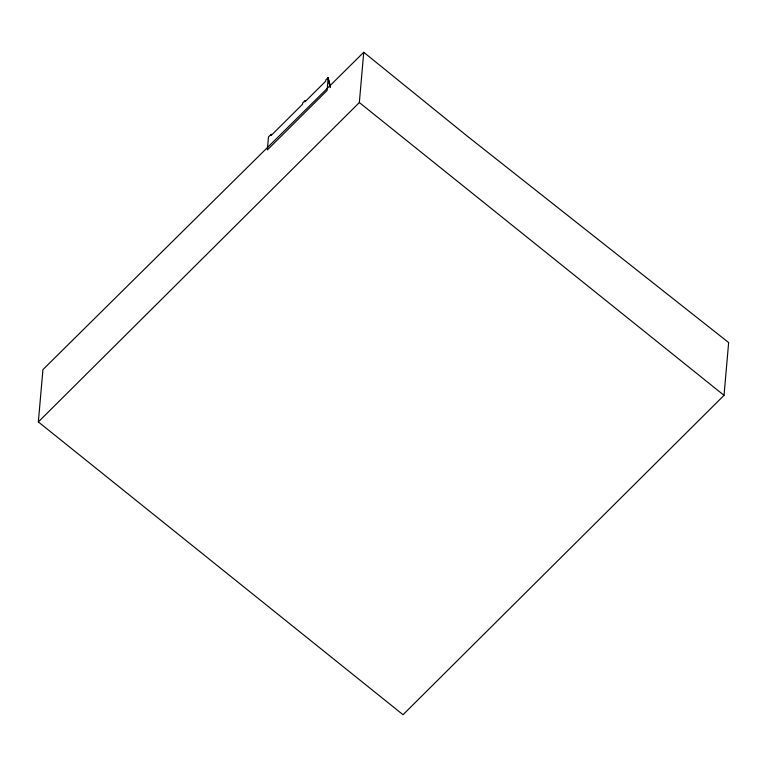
<?xml version="1.0" encoding="UTF-8"?>
<svg xmlns="http://www.w3.org/2000/svg" width="767" height="767" viewBox="0 0 767 767"><rect width="100%" height="100%" fill="white"/><g stroke="black" fill="none" stroke-linecap="round" stroke-linejoin="round"><path stroke-width="1.15" d="M38.35 421.927L42.933 369.598L363.74 52.29L466.93 135.855L728.65 342.571L724.029 395.341L403.039 714.71L38.35 421.927L359.339 102.557L363.74 52.29M328.046 78.876L328.161 77.572L325.831 79.893L325.716 81.187L304.902 101.896L305.017 100.592L302.697 102.903L302.591 104.197L271.125 135.5L271.24 134.206L268.479 136.948L267.347 149.929L327.078 90.496L328.103 78.819L330.27 87.591M359.339 102.557L724.029 395.341M328.103 78.819L330.126 86.719M328.161 77.572L330.385 86.297"/></g></svg>
